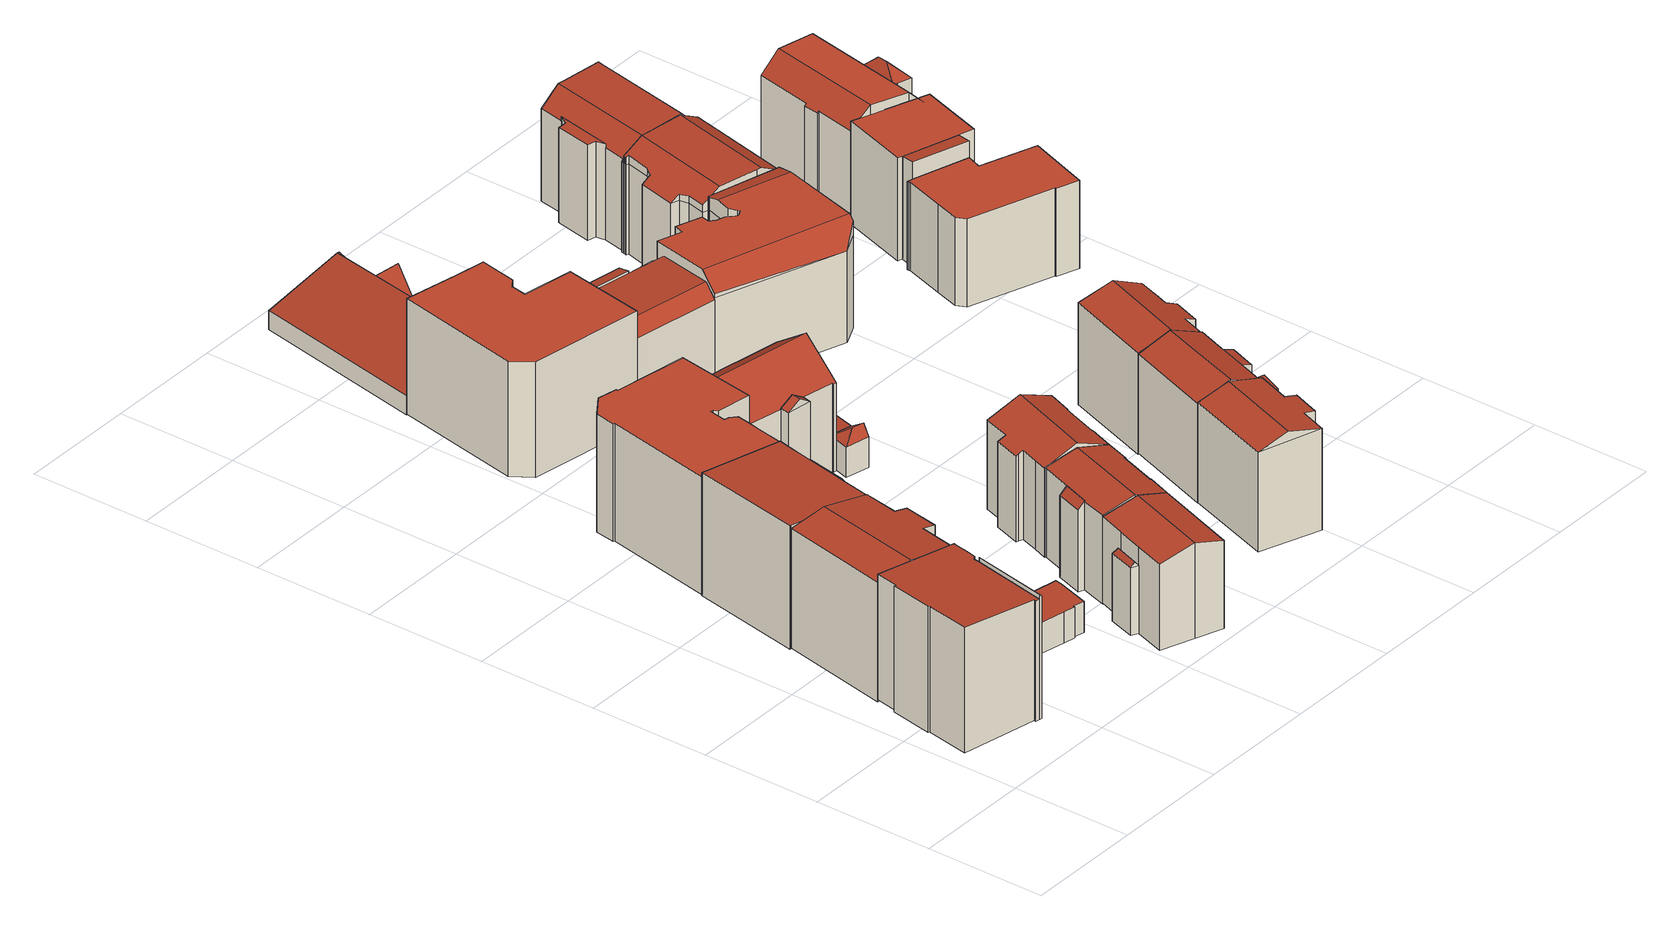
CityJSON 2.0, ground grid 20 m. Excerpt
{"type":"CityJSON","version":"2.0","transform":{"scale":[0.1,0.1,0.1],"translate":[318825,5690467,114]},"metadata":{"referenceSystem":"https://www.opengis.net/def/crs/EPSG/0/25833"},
"CityObjects":{
"building1":{"type":"Building","attributes":{"Gemeindeschluessel":14713000,"Geometrietyp2DReferenz":"3000","function":"31001_9998","roofType":"9999"},"children":["building1-1","building1-2"]},
"building1-1":{"type":"BuildingPart","attributes":{"Dachtyp_tdc":"tdcPolyFlatRoof","Dachneigung":49.78,"QualitaetDacherkennung":48,"Geometrietyp2DReferenz":"3000","roofType":"2100","measuredHeight":21.01},"parents":["building1"],"geometry":[{"type":"MultiSurface","lod":"2","boundaries":[[[0,1,2,3,4]],[[1,5,6,2]],[[5,7,8,6]],[[7,9,10,8]],[[9,11,12,10]],[[11,13,14,12]],[[13,15,16,14]],[[15,17,18,16]],[[17,19,20,18]],[[19,21,22,20]],[[21,19,17,15,13,11,9,7,5,1,0]],[[3,2,6,8,10,12,14,16,18,20]],[[0,4,22,21]],[[4,3,20,22]]],"semantics":{"surfaces":[{"type":"WallSurface"},{"type":"RoofSurface"},{"type":"GroundSurface"},{"type":"ClosureSurface"}],"values":[0,0,0,0,0,0,0,0,0,0,1,2,0,3]}}]},
"building1-2":{"type":"BuildingPart","attributes":{"Dachtyp_tdc":"tdcPolyFlatRoof","Dachneigung":3.9,"QualitaetDacherkennung":71,"Geometrietyp2DReferenz":"3000","roofType":"2100","measuredHeight":21.2},"parents":["building1"],"geometry":[{"type":"MultiSurface","lod":"2","boundaries":[[[23,24,25,26]],[[24,27,28,25]],[[27,29,30,28]],[[29,31,32,30]],[[31,4,3,32]],[[22,33,34,20]],[[33,35,36,34]],[[35,37,38,36]],[[37,39,40,38]],[[39,41,42,40]],[[41,43,44,42]],[[43,45,46,44]],[[45,47,48,46]],[[47,23,26,48]],[[47,45,43,41,39,37,35,33,22,4,31,29,27,24,23]],[[26,25,28,30,32,3,20,34,36,38,40,42,44,46,48]],[[20,3,4,22]]],"semantics":{"surfaces":[{"type":"WallSurface"},{"type":"RoofSurface"},{"type":"GroundSurface"},{"type":"ClosureSurface"}],"values":[0,0,0,0,0,0,0,0,0,0,0,0,0,0,1,2,3]}}]},
"building2":{"type":"Building","attributes":{"Dachtyp_tdc":"tdcFreeFormRoof","Gemeindeschluessel":14713000,"Dachneigung":10.11,"QualitaetDacherkennung":42,"Geometrietyp2DReferenz":"3000","function":"31001_9998","roofType":"5000","measuredHeight":21.16},"geometry":[{"type":"MultiSurface","lod":"2","boundaries":[[[49,50,51,52]],[[50,53,54,51]],[[53,55,56,54]],[[55,57,58,56]],[[57,59,60,58]],[[59,61,62,60]],[[61,63,64,62]],[[63,49,52,64]],[[55,53,50,49,63,65,66,57]],[[66,65,61,59]],[[63,61,65]],[[59,57,66]],[[52,51,54,56,58,60,62,64]]],"semantics":{"surfaces":[{"type":"WallSurface"},{"type":"RoofSurface"},{"type":"GroundSurface"}],"values":[0,0,0,0,0,0,0,0,1,1,0,0,2]}}]},
"building3":{"type":"Building","attributes":{"Gemeindeschluessel":14713000,"Geometrietyp2DReferenz":"3000","function":"31001_9998","roofType":"9999"},"children":["building3-1","building3-2"]},
"building3-1":{"type":"BuildingPart","attributes":{"Dachtyp_tdc":"tdcPolyFlatRoof","Dachneigung":3.57,"QualitaetDacherkennung":66,"Geometrietyp2DReferenz":"3000","roofType":"2100","measuredHeight":20.77},"parents":["building3"],"geometry":[{"type":"MultiSurface","lod":"2","boundaries":[[[67,68,69,70]],[[68,71,72,69]],[[71,73,74,75,72]],[[76,77,78,79,80]],[[77,81,82,78]],[[81,83,84,82]],[[83,85,86,84]],[[85,87,88,86]],[[87,89,90,88]],[[89,67,70,90]],[[89,87,85,83,81,77,76,73,71,68,67]],[[70,69,72,75,79,78,82,84,86,88,90]],[[91,74,73]],[[91,75,74]],[[80,91,73,76]],[[80,79,75,91]]],"semantics":{"surfaces":[{"type":"WallSurface"},{"type":"RoofSurface"},{"type":"GroundSurface"},{"type":"ClosureSurface"}],"values":[0,0,0,0,0,0,0,0,0,0,1,2,0,3,0,3]}}]},
"building3-2":{"type":"BuildingPart","attributes":{"Dachtyp_tdc":"tdcFreeFormRoof","Dachneigung":54.9,"QualitaetDacherkennung":26,"Geometrietyp2DReferenz":"3000","roofType":"5000","measuredHeight":19.06},"parents":["building3"],"geometry":[{"type":"MultiSurface","lod":"2","boundaries":[[[74,92,93,75]],[[92,94,95,93]],[[94,96,97,95]],[[96,98,99,97]],[[98,100,101,99]],[[100,102,103,101]],[[102,104,105,103]],[[104,80,79,105]],[[102,100,98,96,94]],[[94,92,74,91,80,104,102]],[[75,93,95,97,99,101,103,105,79]],[[75,91,74]],[[75,79,80,91]]],"semantics":{"surfaces":[{"type":"WallSurface"},{"type":"RoofSurface"},{"type":"GroundSurface"},{"type":"ClosureSurface"}],"values":[0,0,0,0,0,0,0,0,1,1,2,3,3]}}]},
"building4":{"type":"Building","attributes":{"Dachtyp_tdc":"tdcPolyFlatRoof","Gemeindeschluessel":14713000,"Dachneigung":2.85,"QualitaetDacherkennung":74,"Geometrietyp2DReferenz":"3000","function":"31001_9998","roofType":"2100","measuredHeight":5.57},"geometry":[{"type":"MultiSurface","lod":"2","boundaries":[[[106,107,108,109]],[[107,110,111,108]],[[110,112,113,111]],[[112,114,115,113]],[[114,116,117,115]],[[116,118,119,117]],[[118,120,121,119]],[[120,122,123,121]],[[122,106,109,123]],[[122,120,118,116,114,112,110,107,106]],[[109,108,111,113,115,117,119,121,123]]],"semantics":{"surfaces":[{"type":"WallSurface"},{"type":"RoofSurface"},{"type":"GroundSurface"}],"values":[0,0,0,0,0,0,0,0,0,1,2]}}]},
"building5":{"type":"Building","attributes":{"Dachtyp_tdc":"tdcPolyFlatRoof","Gemeindeschluessel":14713000,"Dachneigung":0,"QualitaetDacherkennung":48,"Geometrietyp2DReferenz":"3000","function":"31001_9998","roofType":"1000","measuredHeight":19.82},"geometry":[{"type":"MultiSurface","lod":"2","boundaries":[[[124,125,126,127]],[[125,128,129,126]],[[128,130,131,129]],[[130,132,133,131]],[[132,134,135,133]],[[134,136,137,135]],[[136,138,139,137]],[[138,140,141,139]],[[140,142,143,141]],[[142,144,145,143]],[[144,146,147,145]],[[146,148,149,147]],[[148,150,151,149]],[[150,152,153,151]],[[152,154,155,153]],[[154,156,157,155]],[[156,158,159,157]],[[158,124,127,159]],[[158,156,154,152,150,148,146,144,142,140,138,136,134,132,130,128,125,124]],[[127,126,129,131,133,135,137,139,141,143,145,147,149,151,153,155,157,159]]],"semantics":{"surfaces":[{"type":"WallSurface"},{"type":"RoofSurface"},{"type":"GroundSurface"}],"values":[0,0,0,0,0,0,0,0,0,0,0,0,0,0,0,0,0,0,1,2]}}]},
"building6":{"type":"Building","attributes":{"Gemeindeschluessel":14713000,"Geometrietyp2DReferenz":"3000","function":"31001_9998","roofType":"9999"},"children":["building6-1","building6-2"]},
"building6-1":{"type":"BuildingPart","attributes":{"Dachtyp_tdc":"tdcFreeFormRoof","Dachneigung":52.65,"QualitaetDacherkennung":15,"Geometrietyp2DReferenz":"3000","roofType":"5000","measuredHeight":12.3},"parents":["building6"],"geometry":[{"type":"MultiSurface","lod":"2","boundaries":[[[160,161,162,163]],[[161,164,165,162]],[[166,164,161]],[[167,166,161,160]],[[167,160,168,169]],[[166,167,169,164]],[[170,171,163,162,165]],[[163,171,168,160]],[[171,170,169,168]],[[170,165,164,169]]],"semantics":{"surfaces":[{"type":"WallSurface"},{"type":"RoofSurface"},{"type":"GroundSurface"},{"type":"ClosureSurface"}],"values":[0,0,1,1,0,1,2,0,3,3]}}]},
"building6-2":{"type":"BuildingPart","attributes":{"Dachtyp_tdc":"tdcGableRoof","Dachneigung":14.79,"QualitaetDacherkennung":85,"Geometrietyp2DReferenz":"3000","roofType":"3100","measuredHeight":16.1},"parents":["building6"],"geometry":[{"type":"MultiSurface","lod":"2","boundaries":[[[172,173,174,175]],[[173,176,168,171,174]],[[177,165,164]],[[177,178,179,165]],[[178,180,181,179]],[[180,182,183,181]],[[182,184,185,183]],[[184,172,175,185]],[[180,178,177,186,176,173,172]],[[172,184,182,180]],[[175,174,171,170,165,179,181,183,185]],[[169,168,176,186]],[[170,171,168,169]],[[177,164,169,186]],[[164,165,170,169]]],"semantics":{"surfaces":[{"type":"WallSurface"},{"type":"RoofSurface"},{"type":"GroundSurface"},{"type":"ClosureSurface"}],"values":[0,0,0,0,0,0,0,0,1,1,2,0,3,0,3]}}]},
"building7":{"type":"Building","attributes":{"Gemeindeschluessel":14713000,"Geometrietyp2DReferenz":"3000","function":"31001_9998","roofType":"9999"},"children":["building7-1","building7-2"]},
"building7-1":{"type":"BuildingPart","attributes":{"Dachtyp_tdc":"tdcGableRoof","Dachneigung":15.39,"QualitaetDacherkennung":85,"Geometrietyp2DReferenz":"3000","roofType":"3100","measuredHeight":16.41},"parents":["building7"],"geometry":[{"type":"MultiSurface","lod":"2","boundaries":[[[187,188,189,190]],[[188,191,192,189]],[[191,182,193,192]],[[182,194,195,193]],[[194,196,197,195]],[[196,198,199,197]],[[200,201,202,203]],[[201,204,205,202]],[[204,206,207,205]],[[206,208,209,207]],[[208,210,211,209]],[[210,212,213,211]],[[212,187,190,213]],[[208,206,204,201,200,214,198,196,194]],[[194,182,191,188,187,212,210,208]],[[190,189,192,193,195,197,199,215,203,202,205,207,209,211,213]],[[215,199,198,214]],[[203,215,214,200]]],"semantics":{"surfaces":[{"type":"WallSurface"},{"type":"RoofSurface"},{"type":"GroundSurface"},{"type":"ClosureSurface"}],"values":[0,0,0,0,0,0,0,0,0,0,0,0,0,1,1,2,3,3]}}]},
"building7-2":{"type":"BuildingPart","attributes":{"Dachtyp_tdc":"tdcPolyFlatRoof","Dachneigung":45.6,"QualitaetDacherkennung":54,"Geometrietyp2DReferenz":"3000","roofType":"2100","measuredHeight":15.02},"parents":["building7"],"geometry":[{"type":"MultiSurface","lod":"2","boundaries":[[[216,217,200,203,218]],[[219,220,221,199,198]],[[220,216,218,221]],[[220,219,214,217,216]],[[218,203,215,199,221]],[[214,200,217]],[[214,215,203,200]],[[219,198,214]],[[198,199,215,214]]],"semantics":{"surfaces":[{"type":"WallSurface"},{"type":"RoofSurface"},{"type":"GroundSurface"},{"type":"ClosureSurface"}],"values":[0,0,0,1,2,0,3,0,3]}}]},
"building8":{"type":"Building","attributes":{"Dachtyp_tdc":"tdcPolyFlatRoof","Gemeindeschluessel":14713000,"Dachneigung":0,"QualitaetDacherkennung":56,"Geometrietyp2DReferenz":"3000","function":"31001_9998","roofType":"1000","measuredHeight":19.39},"geometry":[{"type":"MultiSurface","lod":"2","boundaries":[[[222,223,224,225]],[[223,226,227,224]],[[226,228,229,227]],[[228,230,231,229]],[[230,232,233,231]],[[232,234,235,233]],[[234,236,237,235]],[[236,238,239,237]],[[238,240,241,239]],[[240,222,225,241]],[[240,238,236,234,232,230,228,226,223,222]],[[225,224,227,229,231,233,235,237,239,241]]],"semantics":{"surfaces":[{"type":"WallSurface"},{"type":"RoofSurface"},{"type":"GroundSurface"}],"values":[0,0,0,0,0,0,0,0,0,0,1,2]}}]},
"building9":{"type":"Building","attributes":{"Gemeindeschluessel":14713000,"Geometrietyp2DReferenz":"3000","function":"31001_9998","roofType":"9999"},"children":["building9-1","building9-2"]},
"building9-1":{"type":"BuildingPart","attributes":{"Dachtyp_tdc":"tdcGableRoof","Dachneigung":33.54,"QualitaetDacherkennung":32,"Geometrietyp2DReferenz":"3000","roofType":"3100","measuredHeight":16.46},"parents":["building9"],"geometry":[{"type":"MultiSurface","lod":"2","boundaries":[[[242,243,244,245,246]],[[243,247,248,244]],[[242,249,250]],[[247,243,251]],[[249,247,251,250]],[[243,242,250,251]],[[248,252,253,245,244]],[[249,254,255,252,248,247]],[[254,253,252,255]],[[246,254,249,242]],[[246,245,253,254]]],"semantics":{"surfaces":[{"type":"WallSurface"},{"type":"RoofSurface"},{"type":"GroundSurface"},{"type":"ClosureSurface"}],"values":[0,0,0,0,1,1,2,0,3,0,3]}}]},
"building9-2":{"type":"BuildingPart","attributes":{"Dachtyp_tdc":"tdcGableRoof","Dachneigung":36.47,"QualitaetDacherkennung":63,"Geometrietyp2DReferenz":"3000","roofType":"3100","measuredHeight":19.66},"parents":["building9"],"geometry":[{"type":"MultiSurface","lod":"2","boundaries":[[[256,257,258,259]],[[257,260,261,258]],[[260,246,245,261]],[[255,262,141,252]],[[262,263,264,141]],[[263,265,139,264]],[[265,266,267,139]],[[266,268,269,267]],[[268,270,271,269]],[[270,272,273,271]],[[272,274,275,273]],[[274,276,277,275]],[[276,278,279,277]],[[278,280,281,279]],[[280,256,259,281]],[[276,274,272,270,268,266,265,263]],[[263,262,255,254,246,260,257,256,280,278,276]],[[259,258,261,245,253,252,141,264,139,267,269,271,273,275,277,279,281]],[[254,253,245,246]],[[255,252,253,254]]],"semantics":{"surfaces":[{"type":"WallSurface"},{"type":"RoofSurface"},{"type":"GroundSurface"},{"type":"ClosureSurface"}],"values":[0,0,0,0,0,0,0,0,0,0,0,0,0,0,0,1,1,2,3,3]}}]},
"building10":{"type":"Building","attributes":{"Dachtyp_tdc":"tdcFreeFormRoof","Gemeindeschluessel":14713000,"Dachneigung":23.23,"QualitaetDacherkennung":82,"Geometrietyp2DReferenz":"3000","function":"31001_9998","roofType":"5000","measuredHeight":17.27},"geometry":[{"type":"MultiSurface","lod":"2","boundaries":[[[282,283,284,285]],[[286,287,288,289,290,291,292,283,282,293]],[[210,294,295,296,297,298,287,286]],[[298,288,287]],[[293,210,286]],[[284,299,300,301,302,303,304,305,306,307,308,309,310,285]],[[283,292,299,284]],[[292,291,300,299]],[[291,290,301,300]],[[290,289,302,301]],[[289,288,303,302]],[[288,298,304,303]],[[298,297,305,304]],[[297,296,306,305]],[[296,295,307,306]],[[295,294,308,307]],[[294,210,309,308]],[[210,293,310,309]],[[293,282,285,310]]],"semantics":{"surfaces":[{"type":"WallSurface"},{"type":"RoofSurface"},{"type":"GroundSurface"}],"values":[0,1,1,0,0,2,0,0,0,0,0,0,0,0,0,0,0,0,0]}}]},
"building11":{"type":"Building","attributes":{"Dachtyp_tdc":"tdcFreeFormRoof","Gemeindeschluessel":14713000,"Dachneigung":35.03,"QualitaetDacherkennung":11,"Geometrietyp2DReferenz":"3000","function":"31001_9998","roofType":"5000","measuredHeight":6.94},"geometry":[{"type":"MultiSurface","lod":"2","boundaries":[[[311,312,313,314]],[[312,315,316,313]],[[315,317,318,316]],[[317,319,320,318]],[[319,311,314,320]],[[321,322,317,315]],[[312,323,321,315]],[[321,323,311,319,322]],[[312,311,323]],[[319,317,322]],[[314,313,316,318,320]]],"semantics":{"surfaces":[{"type":"WallSurface"},{"type":"RoofSurface"},{"type":"GroundSurface"}],"values":[0,0,0,0,0,1,1,1,0,0,2]}}]},
"building12":{"type":"Building","attributes":{"Dachtyp_tdc":"tdcFreeFormRoof","Gemeindeschluessel":14713000,"Dachneigung":56.52,"QualitaetDacherkennung":4,"Geometrietyp2DReferenz":"3000","function":"31001_9998","roofType":"5000","measuredHeight":13.56},"geometry":[{"type":"MultiSurface","lod":"2","boundaries":[[[324,325,326,327]],[[325,328,329,326]],[[328,330,331,329]],[[330,332,333,331]],[[332,334,335,333]],[[334,336,337,335]],[[336,338,339,337]],[[338,340,341,339]],[[340,342,343,341]],[[342,344,345,343]],[[344,346,347,345]],[[346,324,327,347]],[[348,349,346,344]],[[350,348,344,342]],[[351,352,350,342,340]],[[353,354,351,340,338]],[[355,353,338,336]],[[356,355,336,334]],[[356,334,332]],[[354,353,355,356,332,330]],[[352,351,354,330,328]],[[357,349,348,350,352,328,325]],[[357,325,324]],[[349,357,324,346]],[[327,326,329,331,333,335,337,339,341,343,345,347]]],"semantics":{"surfaces":[{"type":"WallSurface"},{"type":"RoofSurface"},{"type":"GroundSurface"}],"values":[0,0,0,0,0,0,0,0,0,0,0,0,1,1,1,1,1,1,1,1,1,1,0,1,2]}}]},
"building13":{"type":"Building","attributes":{"Dachtyp_tdc":"tdcPolyFlatRoof","Gemeindeschluessel":14713000,"Dachneigung":7.65,"QualitaetDacherkennung":74,"Geometrietyp2DReferenz":"3000","function":"31001_9998","roofType":"2100","measuredHeight":3.9},"geometry":[{"type":"MultiSurface","lod":"2","boundaries":[[[358,359,360,361]],[[359,362,363,360]],[[362,364,365,363]],[[364,366,367,365]],[[366,358,361,367]],[[366,364,362,359,358]],[[361,360,363,365,367]]],"semantics":{"surfaces":[{"type":"WallSurface"},{"type":"RoofSurface"},{"type":"GroundSurface"}],"values":[0,0,0,0,0,1,2]}}]},
"building14":{"type":"Building","attributes":{"Dachtyp_tdc":"tdcFreeFormRoof","Gemeindeschluessel":14713000,"Dachneigung":13.4,"QualitaetDacherkennung":71,"Geometrietyp2DReferenz":"3000","function":"31001_9998","roofType":"5000","measuredHeight":18.49},"geometry":[{"type":"MultiSurface","lod":"2","boundaries":[[[368,369,370,371]],[[369,372,373,370]],[[372,374,375,373]],[[374,376,377,375]],[[376,378,379,377]],[[378,380,381,379]],[[380,382,383,381]],[[382,384,385,383]],[[384,368,371,385]],[[386,387,369,368]],[[374,372,387,386,384,382,380,378,376]],[[372,369,387]],[[368,384,386]],[[371,370,373,375,377,379,381,383,385]]],"semantics":{"surfaces":[{"type":"WallSurface"},{"type":"RoofSurface"},{"type":"GroundSurface"}],"values":[0,0,0,0,0,0,0,0,0,1,1,0,0,2]}}]},
"building15":{"type":"Building","attributes":{"Gemeindeschluessel":14713000,"Geometrietyp2DReferenz":"3000","function":"31001_9998","roofType":"9999"},"children":["building15-1","building15-2"]},
"building15-1":{"type":"BuildingPart","attributes":{"Dachtyp_tdc":"tdcPolyFlatRoof","Dachneigung":10.25,"QualitaetDacherkennung":42,"Geometrietyp2DReferenz":"3000","roofType":"2100","measuredHeight":14.98},"parents":["building15"],"geometry":[{"type":"MultiSurface","lod":"2","boundaries":[[[388,389,390,391]],[[389,392,390]],[[393,394,395,396,397]],[[394,388,391,395]],[[394,393,389,388]],[[391,390,396,395]],[[393,397,392,389]],[[397,396,390,392]]],"semantics":{"surfaces":[{"type":"WallSurface"},{"type":"RoofSurface"},{"type":"GroundSurface"},{"type":"ClosureSurface"}],"values":[0,0,0,0,1,2,0,3]}}]},
"building15-2":{"type":"BuildingPart","attributes":{"Dachtyp_tdc":"tdcCutGableRoof","Dachneigung":3.34,"QualitaetDacherkennung":69,"Geometrietyp2DReferenz":"3000","roofType":"9999","measuredHeight":16.84},"parents":["building15"],"geometry":[{"type":"MultiSurface","lod":"2","boundaries":[[[398,399,241,400]],[[399,401,402,241]],[[401,403,404,402]],[[403,405,239,404]],[[405,406,407,239]],[[406,408,409,407]],[[408,397,396,409]],[[392,410,411,390]],[[410,412,413,411]],[[412,414,415,413]],[[414,416,417,415]],[[416,418,419,417]],[[418,420,421,419]],[[420,422,423,421]],[[422,424,425,423]],[[424,398,400,425]],[[401,399,398,424]],[[422,420,418,416,414,412,410,392,397,408,406,405,403]],[[424,422,403,401]],[[400,241,402,404,239,407,409,396,390,411,413,415,417,419,421,423,425]],[[390,396,397,392]]],"semantics":{"surfaces":[{"type":"WallSurface"},{"type":"RoofSurface"},{"type":"GroundSurface"},{"type":"ClosureSurface"}],"values":[0,0,0,0,0,0,0,0,0,0,0,0,0,0,0,0,1,1,1,2,3]}}]},
"building16":{"type":"Building","attributes":{"Gemeindeschluessel":14713000,"Geometrietyp2DReferenz":"3000","function":"31001_9998","roofType":"9999"},"children":["building16-1","building16-2"]},
"building16-1":{"type":"BuildingPart","attributes":{"Dachtyp_tdc":"tdcGableRoof","Dachneigung":21.86,"QualitaetDacherkennung":73,"Geometrietyp2DReferenz":"3000","roofType":"3100","measuredHeight":18.8},"parents":["building16"],"geometry":[{"type":"MultiSurface","lod":"2","boundaries":[[[426,427,428,429]],[[427,430,431,428]],[[430,432,433,434,431]],[[435,436,437]],[[435,438,439,436]],[[438,440,441,439]],[[440,442,443,441]],[[442,444,445,443]],[[444,426,429,445]],[[440,438,435,432,430,427,426]],[[426,444,442,440]],[[429,428,431,434,436,439,441,443,445]],[[437,433,432,435]],[[437,436,434,433]]],"semantics":{"surfaces":[{"type":"WallSurface"},{"type":"RoofSurface"},{"type":"GroundSurface"},{"type":"ClosureSurface"}],"values":[0,0,0,0,0,0,0,0,0,1,1,2,0,3]}}]},
"building16-2":{"type":"BuildingPart","attributes":{"Dachtyp_tdc":"tdcPolyFlatRoof","Dachneigung":20.22,"QualitaetDacherkennung":66,"Geometrietyp2DReferenz":"3000","roofType":"2100","measuredHeight":16.41},"parents":["building16"],"geometry":[{"type":"MultiSurface","lod":"2","boundaries":[[[433,446,447,434]],[[446,448,449,447]],[[448,450,451,449]],[[450,452,453,451]],[[452,437,436,453]],[[452,450,448,446,433,437]],[[434,447,449,451,453,436]],[[434,436,437,433]]],"semantics":{"surfaces":[{"type":"WallSurface"},{"type":"RoofSurface"},{"type":"GroundSurface"},{"type":"ClosureSurface"}],"values":[0,0,0,0,0,1,2,3]}}]},
"building17":{"type":"Building","attributes":{"Dachtyp_tdc":"tdcFreeFormRoof","Gemeindeschluessel":14713000,"Dachneigung":23.76,"QualitaetDacherkennung":71,"Geometrietyp2DReferenz":"3000","function":"31001_9998","roofType":"5000","measuredHeight":18.82},"geometry":[{"type":"MultiSurface","lod":"2","boundaries":[[[454,455,456,457,458,459,460,461,462,463]],[[459,458,464,465]],[[465,460,459]],[[457,464,458]],[[466,467,468,469,470,471,472,473,474,475]],[[457,456,467,466]],[[456,455,468,467]],[[455,454,469,468]],[[454,463,470,469]],[[463,462,471,470]],[[462,461,472,471]],[[461,460,473,472]],[[460,465,474,473]],[[465,464,475,474]],[[464,457,466,475]]],"semantics":{"surfaces":[{"type":"RoofSurface"},{"type":"WallSurface"},{"type":"GroundSurface"}],"values":[0,0,1,1,2,1,1,1,1,1,1,1,1,1,1]}}]},
"building18":{"type":"Building","attributes":{"Dachtyp_tdc":"tdcFreeFormRoof","Gemeindeschluessel":14713000,"Dachneigung":2.19,"QualitaetDacherkennung":48,"Geometrietyp2DReferenz":"3000","function":"31001_9998","roofType":"5000","measuredHeight":18.65},"geometry":[{"type":"MultiSurface","lod":"2","boundaries":[[[476,477,478,479]],[[477,480,481,478]],[[480,482,483,481]],[[482,484,485,483]],[[484,486,487,485]],[[486,488,489,487]],[[488,490,491,489]],[[490,492,493,491]],[[492,494,495,493]],[[494,496,497,495]],[[496,498,499,497]],[[498,500,501,499]],[[500,502,503,501]],[[502,504,505,503]],[[504,506,507,505]],[[506,508,509,507]],[[508,510,511,509]],[[510,512,513,511]],[[512,476,479,513]],[[514,515,516,517,486]],[[518,519,520,521,522]],[[520,523,524,525,526,527,528,529,530,531,532,533,534,535,516,515,521]],[[488,517,516,535,490]],[[490,535,534,492]],[[492,534,533,494]],[[494,533,532,496]],[[496,532,531,498]],[[498,531,530,500]],[[500,530,529,502]],[[502,529,528,504]],[[504,528,527,506]],[[506,527,526,508]],[[508,526,525,510]],[[510,525,524,512]],[[512,524,523,476]],[[476,523,520,519,477]],[[480,518,522,482]],[[482,522,521,515,514,484]],[[477,519,518,480]],[[486,517,488]],[[484,514,486]],[[479,478,481,483,485,487,489,491,493,495,497,499,501,503,505,507,509,511,513]]],"semantics":{"surfaces":[{"type":"WallSurface"},{"type":"RoofSurface"},{"type":"GroundSurface"}],"values":[0,0,0,0,0,0,0,0,0,0,0,0,0,0,0,0,0,0,0,1,1,1,0,0,0,0,0,0,0,0,0,0,0,0,0,0,0,0,0,0,0,2]}}]},
"building19":{"type":"Building","attributes":{"Dachtyp_tdc":"tdcPolyFlatRoof","Gemeindeschluessel":14713000,"Dachneigung":4.26,"QualitaetDacherkennung":69,"Geometrietyp2DReferenz":"3000","function":"31001_9998","roofType":"2100","measuredHeight":2.69},"geometry":[{"type":"MultiSurface","lod":"2","boundaries":[[[536,537,538,539]],[[537,540,541,538]],[[540,542,543,541]],[[542,544,545,543]],[[544,546,547,545]],[[546,536,539,547]],[[546,544,542,540,537,536]],[[539,538,541,543,545,547]]],"semantics":{"surfaces":[{"type":"WallSurface"},{"type":"RoofSurface"},{"type":"GroundSurface"}],"values":[0,0,0,0,0,0,1,2]}}]},
"building20":{"type":"Building","attributes":{"Dachtyp_tdc":"tdcFreeFormRoof","Gemeindeschluessel":14713000,"Dachneigung":2.66,"QualitaetDacherkennung":52,"Geometrietyp2DReferenz":"3000","function":"31001_9998","roofType":"5000","measuredHeight":18.77},"geometry":[{"type":"MultiSurface","lod":"2","boundaries":[[[548,549,550,551]],[[549,552,553,550]],[[552,554,555,553]],[[554,556,557,555]],[[556,558,559,557]],[[558,560,561,559]],[[560,562,563,561]],[[562,564,565,563]],[[564,566,567,565]],[[566,568,569,567]],[[568,570,571,569]],[[570,572,573,571]],[[572,574,575,573]],[[574,576,577,575]],[[576,578,579,577]],[[578,580,581,579]],[[580,548,551,581]],[[582,583,584,585]],[[586,587,588,589,590,591,548,580,592,593,594,595,596,597]],[[584,597,596,598,585]],[[568,582,585,598,570]],[[570,598,596,595,572]],[[562,597,584,564]],[[560,586,597,562]],[[572,595,594,574]],[[574,594,593,576]],[[576,593,592,578]],[[578,592,580]],[[548,591,549]],[[549,591,590,552]],[[552,590,589,554]],[[554,589,588,556]],[[556,588,587,558]],[[558,587,586,560]],[[564,584,583,566]],[[566,583,582,568]],[[551,550,553,555,557,559,561,563,565,567,569,571,573,575,577,579,581]]],"semantics":{"surfaces":[{"type":"WallSurface"},{"type":"RoofSurface"},{"type":"GroundSurface"}],"values":[0,0,0,0,0,0,0,0,0,0,0,0,0,0,0,0,0,1,1,1,0,0,0,0,0,0,0,0,0,0,0,0,0,0,0,0,2]}}]},
"building21":{"type":"Building","attributes":{"Gemeindeschluessel":14713000,"Geometrietyp2DReferenz":"3000","function":"31001_9998","roofType":"9999"},"children":["building21-1","building21-2"]},
"building21-1":{"type":"BuildingPart","attributes":{"Dachtyp_tdc":"tdcCutGableRoof","Dachneigung":3.82,"QualitaetDacherkennung":65,"Geometrietyp2DReferenz":"3000","roofType":"9999","measuredHeight":18.86},"parents":["building21"],"geometry":[{"type":"MultiSurface","lod":"2","boundaries":[[[599,600,601,602]],[[600,603,567,601]],[[603,604,605,567]],[[604,606,607,605]],[[606,560,561,607]],[[560,608,609,561]],[[608,610,611,609]],[[610,612,613,611]],[[612,614,615,613]],[[616,617,618,619]],[[617,620,621,618]],[[620,622,623,621]],[[622,624,625,623]],[[624,599,602,625]],[[604,603,600,599,624]],[[620,617,616,614,612,610,608,560,606]],[[624,622,620,606,604]],[[602,601,567,605,607,561,609,611,613,615,619,618,621,623,625]],[[616,619,615,614]]],"semantics":{"surfaces":[{"type":"WallSurface"},{"type":"RoofSurface"},{"type":"GroundSurface"},{"type":"ClosureSurface"}],"values":[0,0,0,0,0,0,0,0,0,0,0,0,0,0,1,1,1,2,3]}}]},
"building21-2":{"type":"BuildingPart","attributes":{"Dachtyp_tdc":"tdcPolyFlatRoof","Dachneigung":5.88,"QualitaetDacherkennung":80,"Geometrietyp2DReferenz":"3000","roofType":"2100","measuredHeight":16.18},"parents":["building21"],"geometry":[{"type":"MultiSurface","lod":"2","boundaries":[[[626,627,619,615,628,629]],[[630,631,627,626]],[[631,632,619,627]],[[632,616,619]],[[633,634,628,615,614]],[[634,635,629,628]],[[635,630,626,629]],[[635,634,633,632,631,630]],[[614,616,632,633]],[[614,615,619,616]]],"semantics":{"surfaces":[{"type":"GroundSurface"},{"type":"WallSurface"},{"type":"RoofSurface"},{"type":"ClosureSurface"}],"values":[0,1,1,1,1,1,1,2,1,3]}}]},
"building22":{"type":"Building","attributes":{"Dachtyp_tdc":"tdcPolyFlatRoof","Gemeindeschluessel":14713000,"Dachneigung":0,"QualitaetDacherkennung":41,"Geometrietyp2DReferenz":"3000","function":"31001_9998","roofType":"1000","measuredHeight":14.8},"geometry":[{"type":"MultiSurface","lod":"2","boundaries":[[[636,637,638,639]],[[637,640,641,638]],[[640,642,643,641]],[[642,644,645,643]],[[644,646,647,645]],[[646,648,649,647]],[[648,650,651,649]],[[650,652,653,651]],[[652,654,655,653]],[[654,656,657,655]],[[656,658,659,657]],[[658,660,661,659]],[[660,636,639,661]],[[660,658,656,654,652,650,648,646,644,642,640,637,636]],[[639,638,641,643,645,647,649,651,653,655,657,659,661]]],"semantics":{"surfaces":[{"type":"WallSurface"},{"type":"RoofSurface"},{"type":"GroundSurface"}],"values":[0,0,0,0,0,0,0,0,0,0,0,0,0,1,2]}}]},
"building23":{"type":"Building","attributes":{"Gemeindeschluessel":14713000,"Geometrietyp2DReferenz":"3000","function":"31001_9998","roofType":"9999"},"children":["building23-1","building23-2"]},
"building23-1":{"type":"BuildingPart","attributes":{"Dachtyp_tdc":"tdcPolyFlatRoof","Dachneigung":0,"QualitaetDacherkennung":65,"Geometrietyp2DReferenz":"3000","roofType":"1000","measuredHeight":17.31},"parents":["building23"],"geometry":[{"type":"MultiSurface","lod":"2","boundaries":[[[662,663,664,665]],[[666,667,668,669]],[[667,670,671,668]],[[670,672,673,671]],[[672,662,665,673]],[[672,670,667,666,663,662]],[[665,664,669,668,671,673]],[[669,664,663,666]]],"semantics":{"surfaces":[{"type":"WallSurface"},{"type":"RoofSurface"},{"type":"GroundSurface"},{"type":"ClosureSurface"}],"values":[0,0,0,0,0,1,2,3]}}]},
"building23-2":{"type":"BuildingPart","attributes":{"Dachtyp_tdc":"tdcPolyFlatRoof","Dachneigung":5.29,"QualitaetDacherkennung":46,"Geometrietyp2DReferenz":"3000","roofType":"2100","measuredHeight":17.56},"parents":["building23"],"geometry":[{"type":"MultiSurface","lod":"2","boundaries":[[[663,674,639,664]],[[674,675,661,639]],[[675,666,669,661]],[[666,675,674,663]],[[664,639,661,669]],[[663,664,669,666]]],"semantics":{"surfaces":[{"type":"WallSurface"},{"type":"RoofSurface"},{"type":"GroundSurface"},{"type":"ClosureSurface"}],"values":[0,0,0,1,2,3]}}]},
"building24":{"type":"Building","attributes":{"Gemeindeschluessel":14713000,"Geometrietyp2DReferenz":"3000","function":"31001_9998","roofType":"9999"},"children":["building24-1","building24-2"]},
"building24-1":{"type":"BuildingPart","attributes":{"Dachtyp_tdc":"tdcHipRoof","Dachneigung":45.15,"QualitaetDacherkennung":58,"Geometrietyp2DReferenz":"3000","roofType":"3200","measuredHeight":18.44},"parents":["building24"],"geometry":[{"type":"MultiSurface","lod":"2","boundaries":[[[676,677,678,679]],[[680,681,682,683]],[[681,684,685,682]],[[684,686,687,685]],[[686,676,679,687]],[[688,677,676,686,689]],[[684,681,680,690,691]],[[686,684,691,689]],[[690,688,689,691]],[[679,678,692,693,683,682,685,687]],[[692,678,677,688]],[[693,692,688,690]],[[680,683,693,690]]],"semantics":{"surfaces":[{"type":"WallSurface"},{"type":"RoofSurface"},{"type":"GroundSurface"},{"type":"ClosureSurface"}],"values":[0,0,0,0,0,1,1,1,1,2,3,3,3]}}]},
"building24-2":{"type":"BuildingPart","attributes":{"Dachtyp_tdc":"tdcCutGableRoof","Dachneigung":1.57,"QualitaetDacherkennung":80,"Geometrietyp2DReferenz":"3000","roofType":"9999","measuredHeight":19.64},"parents":["building24"],"geometry":[{"type":"MultiSurface","lod":"2","boundaries":[[[694,695,696,697,698,699,700,701,702,703,704]],[[705,706,707,708,709,710,711,712]],[[704,705,712,694]],[[713,714,715,716,683,693,692,678,717,718,719,720,721,722,723,724,725,726,727,728,729]],[[703,702,714,713]],[[702,701,715,714]],[[701,700,716,715]],[[700,699,680,683,716]],[[698,678,677]],[[698,697,717,678]],[[697,696,718,717]],[[696,695,719,718]],[[695,694,720,719]],[[694,712,721,720]],[[712,711,722,721]],[[711,710,723,722]],[[710,709,724,723]],[[709,708,725,724]],[[708,707,726,725]],[[707,706,727,726]],[[706,705,728,727]],[[705,704,729,728]],[[704,703,713,729]],[[698,677,688,690,680,699]],[[677,678,692,688]],[[688,692,693,690]],[[690,693,683,680]]],"semantics":{"surfaces":[{"type":"RoofSurface"},{"type":"GroundSurface"},{"type":"WallSurface"},{"type":"ClosureSurface"}],"values":[0,0,0,1,2,2,2,2,2,2,2,2,2,2,2,2,2,2,2,2,2,2,2,2,3,3,3]}}]}
},
"vertices":[
[166,193,230],[188,189,203],[188,189,21],[166,193,21],[166,193,223],[191,185,198],[191,185,21],[181,127,197],[181,127,21],[176,125,202],[176,125,21],[162,128,220],[162,128,21],[155,125,227],[155,125,21],[145,68,227],[145,68,21],[144,64,227],[144,64,21],[141,65,230],[141,65,21],[141,65,231],[141,65,223],
[183,251,222],[182,248,222],[182,248,21],[183,251,21],[177,220,222],[177,220,21],[174,207,222],[174,207,21],[167,203,223],[167,203,21],[133,66,223],[133,66,21],[134,70,223],[134,70,21],[6,95,232],[6,95,21],[20,168,232],[20,168,21],[17,169,233],[17,169,21],[30,240,233],[30,240,21],[34,239,232],[34,239,21],[42,278,232],[42,278,21],
[207,376,215],[229,371,211],[229,371,17],[207,376,17],[218,312,211],[218,312,17],[196,316,215],[196,316,17],[183,251,215],[183,251,17],[42,278,218],[42,278,17],[78,461,218],[78,461,17],[218,434,215],[218,434,17],[139,449,229],[103,266,229],
[111,646,223],[113,645,223],[113,645,16],[111,646,16],[254,617,214],[254,617,16],[246,577,214],[246,577,193],[246,577,16],[229,493,214],[229,492,214],[229,492,16],[229,493,16],[229,493,192],[226,477,214],[226,477,16],[218,436,214],[218,436,16],[218,434,214],[218,434,16],[78,461,223],[78,461,16],[76,461,223],[76,461,16],[246,577,192],
[244,562,193],[244,562,16],[252,560,206],[252,560,16],[262,558,192],[262,558,16],[250,494,192],[250,494,16],[246,495,198],[246,495,16],[240,496,206],[240,496,16],[237,497,201],[237,497,16],
[251,172,74],[264,235,78],[264,235,22],[251,172,22],[372,215,78],[372,215,22],[371,206,77],[371,206,22],[358,154,74],[358,154,22],[339,158,74],[339,158,22],[338,155,74],[338,155,22],[319,159,74],[319,159,22],[255,172,74],[255,172,22],
[113,645,213],[149,831,213],[149,831,15],[113,645,15],[147,832,213],[147,832,15],[153,866,213],[153,866,15],[187,890,213],[187,890,15],[221,884,213],[221,884,15],[220,881,213],[220,881,15],[344,860,213],[344,860,15],[323,725,213],[323,725,15],[265,735,213],[265,735,15],[261,742,213],[261,742,15],[257,743,213],[257,743,15],[252,715,213],[252,715,15],[260,713,213],[260,713,15],[270,704,213],[270,704,15],[266,681,213],[266,681,15],[262,660,213],[262,660,15],[254,617,213],[254,617,15],
[394,98,134],[408,142,134],[408,142,20],[394,98,20],[421,137,134],[421,137,20],[413,135,143],[400,96,142],[405,93,134],[406,93,134],[406,93,20],[405,93,20],
[443,22,181],[388,42,165],[388,42,20],[443,22,20],[405,93,165],[421,137,165],[437,182,165],[437,182,20],[492,162,181],[492,162,20],[539,146,168],[539,146,20],[489,5,168],[489,5,20],[406,93,165],
[573,248,169],[551,185,169],[551,185,18],[573,248,18],[553,185,168],[553,185,18],[539,146,18],[489,164,182],[489,164,18],[437,182,167],[437,182,18],[451,225,166],[451,225,18],[467,269,167],[468,269,167],[468,269,18],[467,269,18],[485,319,167],[485,319,18],[486,323,167],[486,323,18],[538,305,182],[538,305,18],[588,287,168],[588,287,18],[575,247,168],[575,247,18],[452,225,167],[452,225,18],
[456,273,155],[467,269,168],[456,273,18],[451,225,167],[441,229,155],[441,229,18],
[216,1024,206],[194,1056,206],[194,1056,12],[216,1024,12],[236,1270,206],[236,1270,12],[328,1252,206],[328,1252,12],[378,1243,206],[378,1243,12],[366,1181,206],[366,1181,12],[352,1171,206],[352,1171,12],[347,1145,206],[347,1145,12],[433,1130,206],[433,1130,12],[409,992,206],[409,992,12],
[424,707,166],[421,692,166],[421,692,15],[424,707,15],[424,707,164],[380,699,165],[380,699,15],[382,715,165],[404,711,179],[402,695,179],[382,714,15],[382,715,15],[382,715,164],[382,714,164],
[480,697,163],[480,698,164],[480,698,15],[480,697,15],[424,708,165],[424,708,15],[323,725,164],[333,792,211],[333,792,15],[344,860,161],[417,847,161],[417,847,15],[417,850,159],[417,850,15],[445,845,159],[445,845,15],[445,842,161],[445,842,15],[521,829,161],[521,829,15],[504,763,211],[504,763,15],[491,714,176],[491,714,15],[486,696,163],[486,696,15],
[495,347,165],[505,376,165],[505,376,16],[495,347,16],[538,305,189],[589,447,189],[537,465,165],[521,420,166],[508,424,160],[493,380,160],[498,379,162],[486,323,166],[603,328,168],[602,329,168],[624,391,168],[625,390,168],[640,430,168],[498,379,16],[493,380,16],[508,424,16],[521,420,16],[537,465,16],[640,430,16],[625,390,16],[624,391,16],[602,329,16],[603,328,16],[588,287,16],[486,323,16],
[528,704,65],[520,664,67],[520,664,16],[528,704,16],[479,673,67],[479,673,16],[486,696,67],[486,696,16],[491,714,64],[491,714,16],[502,680,85],[490,710,66],[522,675,85],
[439,1475,42],[430,1403,42],[430,1403,10],[439,1475,10],[401,1406,42],[401,1406,10],[392,1354,42],[392,1354,10],[417,1349,42],[417,1349,10],[404,1279,42],[404,1279,10],[387,1282,42],[387,1282,10],[378,1243,42],[378,1243,10],[236,1270,42],[236,1270,10],[293,1561,42],[293,1561,10],[428,1530,42],[428,1530,10],[418,1477,42],[418,1477,10],[350,1479,144],[375,1446,98],[346,1479,145],[317,1325,146],[346,1479,144],[335,1309,128],[326,1310,128],[358,1324,98],[374,1321,98],[435,1439,97],
[549,698,45],[528,704,48],[528,704,14],[549,698,14],[491,714,53],[491,714,14],[521,829,53],[521,829,14],[579,814,45],[579,814,14],
[679,91,186],[730,238,186],[730,238,18],[679,91,18],[832,202,190],[832,202,18],[812,147,190],[812,147,18],[832,140,185],[832,140,18],[815,94,185],[815,94,18],[796,100,189],[796,100,18],[781,59,189],[781,59,18],[780,55,189],[780,55,18],[727,74,203],[779,221,203],
[542,1127,158],[539,1108,162],[539,1108,12],[542,1127,12],[539,1108,158],[467,1120,162],[470,1139,158],[470,1139,12],[467,1120,12],[467,1120,158],
[556,967,160],[409,992,160],[556,967,12],[412,1013,180],[412,1013,12],[429,1108,174],[429,1108,12],[433,1130,154],[436,1130,154],[436,1130,12],[435,1126,158],[435,1126,12],[583,1100,159],[583,1100,12],[584,1104,155],[584,1104,12],[588,1103,155],[588,1103,12],[591,1102,155],[591,1102,12],[590,1099,158],[590,1099,12],[589,1095,161],[589,1095,12],[586,1081,174],[586,1081,12],[562,987,180],[562,987,12],
[833,367,205],[883,349,183],[883,349,17],[833,367,17],[866,302,183],[866,302,17],[867,302,183],[867,302,181],[867,302,17],[841,228,183],[841,228,17],[841,228,180],[832,202,183],[832,202,17],[782,220,205],[782,220,17],[730,238,183],[730,238,17],[782,385,183],[782,385,17],
[886,295,173],[886,295,17],[870,250,173],[870,250,17],[851,257,181],[851,257,17],[845,238,180],[845,238,17],
[914,439,181],[921,457,181],[924,467,181],[934,496,181],[888,512,203],[836,366,203],[883,349,180],[899,393,180],[917,387,172],[933,432,172],[834,532,185],[782,385,185],[934,496,14],[924,467,14],[921,457,14],[914,439,14],[933,432,14],[917,387,14],[899,393,14],[883,349,14],[782,385,14],[834,532,14],
[719,1069,163],[733,1113,163],[733,1113,9],[719,1069,9],[735,1117,163],[735,1117,9],[858,1085,163],[858,1085,9],[804,911,163],[804,911,9],[768,894,163],[768,894,9],[556,967,163],[556,967,9],[589,1095,163],[589,1095,9],[596,1093,163],[596,1093,9],[629,1082,163],[629,1082,9],[635,1099,163],[635,1099,9],[678,1084,163],[678,1084,9],[674,1070,163],[674,1070,9],[683,1062,163],[683,1062,9],[697,1058,163],[697,1058,9],[708,1047,163],[708,1047,9],[712,1045,163],[712,1045,9],[722,1050,163],[722,1050,9],[722,1054,163],[722,1054,9],[804,911,188],[807,920,196],[564,995,196],[556,967,170],[735,1117,184],[733,1113,185],[728,1095,190],[849,1058,190],[858,1085,183],[719,1069,191],[722,1054,192],[722,1050,192],[712,1045,192],[708,1047,192],[697,1058,192],[683,1062,192],[674,1070,192],[678,1084,191],[635,1099,191],[629,1082,192],[596,1093,192],[589,1095,192],
[928,338,41],[948,402,46],[948,402,19],[928,338,19],[1000,380,46],[1000,380,19],[990,353,44],[990,353,19],[1019,343,44],[1019,343,19],[1006,308,41],[1006,308,19],
[731,1232,161],[746,1229,160],[746,1229,8],[731,1232,8],[753,1240,160],[753,1240,8],[763,1281,160],[763,1281,8],[759,1282,160],[759,1282,8],[760,1284,160],[760,1284,8],[761,1288,160],[761,1288,8],[793,1281,160],[793,1281,8],[865,1267,160],[865,1267,8],[897,1261,160],[897,1261,8],[858,1085,160],[858,1085,8],[820,1095,160],[820,1095,8],[735,1117,160],[735,1117,8],[726,1120,160],[726,1120,8],[733,1150,160],[733,1150,8],[731,1166,160],[731,1166,8],[717,1170,160],[717,1170,8],[858,1085,178],[897,1261,178],[865,1267,196],[826,1093,196],[761,1288,171],[760,1284,171],[759,1282,171],[763,1281,174],[753,1240,173],[746,1229,170],[731,1166,170],[733,1150,173],[726,1120,173],[735,1117,179],[755,1112,192],[793,1281,192],[820,1095,195],
[903,1443,196],[932,1437,164],[932,1437,8],[903,1443,8],[897,1261,165],[867,1267,197],[867,1267,8],[794,1281,192],[794,1281,8],[761,1291,160],[761,1291,8],[762,1293,160],[762,1293,8],[765,1292,163],[765,1292,8],[772,1329,163],[772,1329,8],[790,1422,163],[798,1464,163],[798,1464,8],[790,1422,8],[829,1458,192],[829,1458,8],[838,1456,192],[838,1456,8],[902,1443,197],[902,1443,8],
[768,1410,8],[782,1408,8],[770,1345,8],[756,1349,8],[768,1410,168],[782,1408,169],[790,1422,170],[772,1329,170],[770,1345,169],[756,1349,168],
[1073,912,158],[1064,888,158],[1064,888,10],[1073,912,10],[1157,855,158],[1157,855,10],[1121,752,158],[1121,752,10],[1084,765,158],[1084,765,10],[1084,767,158],[1084,767,10],[944,816,158],[944,816,10],[937,832,158],[937,832,10],[949,872,158],[949,872,10],[970,938,158],[970,938,10],[969,939,158],[969,939,10],[970,943,158],[970,943,10],[980,941,158],[980,941,10],
[1105,928,183],[1080,936,183],[1080,936,10],[1105,928,10],[987,965,183],[979,967,183],[979,967,10],[987,965,10],[1015,1079,183],[1015,1079,10],[1139,1034,183],[1139,1034,10],
[1073,912,186],[980,941,186],
[1156,1105,164],[1146,1097,156],[1146,1097,2],[1156,1105,2],[1163,1181,157],[1167,1171,165],[1167,1171,2],[1163,1181,2],[1195,1166,162],[1195,1166,2],[1183,1100,162],[1183,1100,2],[1148,1106,165],[1164,1130,187],[1161,1172,165],[1167,1147,187],[1148,1106,2],[1161,1172,2],
[1107,1046,197],[1139,1034,163],[1150,1088,162],[1145,1090,167],[1146,1097,167],[1163,1181,167],[1164,1189,167],[1169,1188,162],[1179,1241,162],[1153,1247,189],[1146,1248,197],[1083,1260,199],[1051,1267,167],[1033,1172,167],[1030,1173,164],[1025,1146,164],[1028,1146,167],[1015,1079,166],[1046,1067,199],[1153,1247,2],[1179,1241,2],[1169,1188,2],[1164,1189,2],[1145,1090,2],[1150,1088,2],[1139,1034,2],[1107,1046,2],[1046,1067,2],[1015,1079,2],[1028,1146,2],[1025,1146,2],[1030,1173,2],[1033,1172,2],[1051,1267,2],[1083,1260,2],[1146,1248,2]
]}
